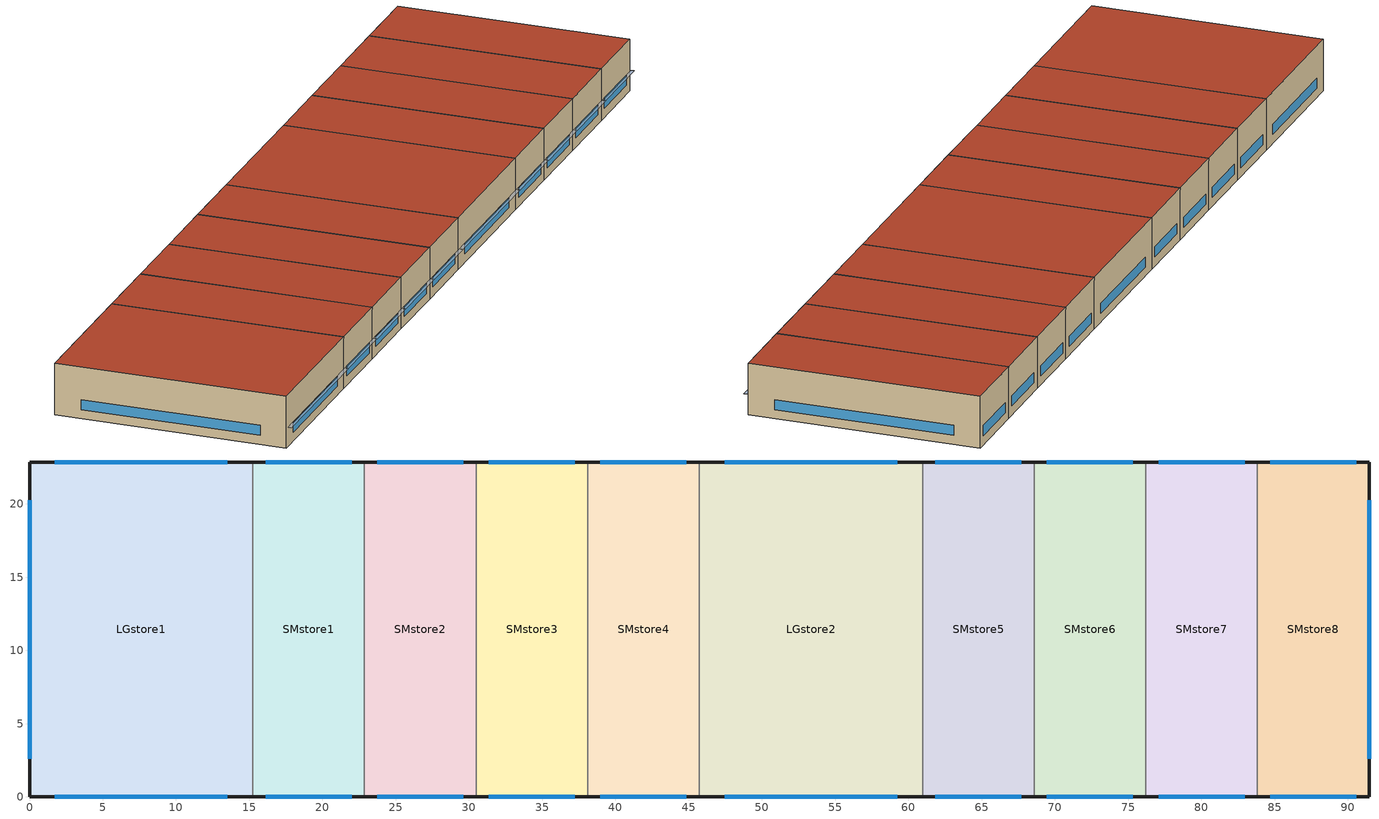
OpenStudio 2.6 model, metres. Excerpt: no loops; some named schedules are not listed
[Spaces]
SMstore2
 floor ground: 30.48,22.86 30.48,0 22.86,0 22.86,22.86 z0
 wall outside (BTAP-Ext-Wall-Mass:U-0.21-:{ "cond"=>0.19}): 22.86,0 30.48,0 / 30.48,22.86 22.86,22.86 z0:5.18
 wall to SMstore3: 30.48,0 30.48,22.86 z0:5.18
 wall to SMstore1: 22.86,22.86 22.86,0 z0:5.18
 window: 23.74,0 29.6,0 / 29.6,22.86 23.74,22.86 z0.91:1.92
 roof outside (BTAP-Ext-Roof-Metal:U-0.138-:{ "cond"=>0.117}): 30.48,0 30.48,22.86 22.86,22.86 22.86,0 z5.18
SMstore7
 floor ground: 83.82,22.86 83.82,0 76.2,0 76.2,22.86 z0
 wall outside (BTAP-Ext-Wall-Mass:U-0.21-:{ "cond"=>0.19}): 76.2,0 83.82,0 / 83.82,22.86 76.2,22.86 z0:5.18
 wall to SMstore6: 76.2,22.86 76.2,0 z0:5.18
 wall to SMstore8: 83.82,0 83.82,22.86 z0:5.18
 window: 77.08,0 82.94,0 / 82.94,22.86 77.08,22.86 z0.91:1.92
 roof outside (BTAP-Ext-Roof-Metal:U-0.138-:{ "cond"=>0.117}): 83.82,0 83.82,22.86 76.2,22.86 76.2,0 z5.18
SMstore3
 floor ground: 38.1,22.86 38.1,0 30.48,0 30.48,22.86 z0
 wall outside (BTAP-Ext-Wall-Mass:U-0.21-:{ "cond"=>0.19}): 30.48,0 38.1,0 / 38.1,22.86 30.48,22.86 z0:5.18
 wall to SMstore4: 38.1,0 38.1,22.86 z0:5.18
 window: 31.36,0 37.22,0 / 37.22,22.86 31.36,22.86 z0.91:1.92
 roof outside (BTAP-Ext-Roof-Metal:U-0.138-:{ "cond"=>0.117}): 38.1,0 38.1,22.86 30.48,22.86 30.48,0 z5.18
SMstore1
 floor ground: 22.86,22.86 22.86,0 15.24,0 15.24,22.86 z0
 wall outside (BTAP-Ext-Wall-Mass:U-0.21-:{ "cond"=>0.19}): 15.24,0 22.86,0 / 22.86,22.86 15.24,22.86 z0:5.18
 wall to LGstore1: 15.24,22.86 15.24,0 z0:5.18
 window: 16.12,0 21.98,0 / 21.98,22.86 16.12,22.86 z0.91:1.92
 roof outside (BTAP-Ext-Roof-Metal:U-0.138-:{ "cond"=>0.117}): 22.86,0 22.86,22.86 15.24,22.86 15.24,0 z5.18
LGstore2
 floor ground: 60.96,22.86 60.96,0 45.72,0 45.72,22.86 z0
 wall outside (BTAP-Ext-Wall-Mass:U-0.21-:{ "cond"=>0.19}): 45.72,0 60.96,0 / 60.96,22.86 45.72,22.86 z0:5.18
 wall to SMstore5: 60.96,0 60.96,22.86 z0:5.18
 wall to SMstore4: 45.72,22.86 45.72,0 z0:5.18
 window: 47.46,0 59.22,0 / 59.22,22.86 47.46,22.86 z0.91:1.91
 roof outside (BTAP-Ext-Roof-Metal:U-0.138-:{ "cond"=>0.117}): 60.96,0 60.96,22.86 45.72,22.86 45.72,0 z5.18
SMstore8
 floor ground: 91.44,22.86 91.44,0 83.82,0 83.82,22.86 z0
 wall outside (BTAP-Ext-Wall-Mass:U-0.21-:{ "cond"=>0.19}): 83.82,0 91.44,0 91.44,22.86 83.82,22.86 z0:5.18
 window: 84.7,0 90.56,0 / 90.56,22.86 84.7,22.86 z0.91:1.92; 91.44,2.6 91.44,20.26 z0.91:1.91
 roof outside (BTAP-Ext-Roof-Metal:U-0.138-:{ "cond"=>0.117}): 91.44,0 91.44,22.86 83.82,22.86 83.82,0 z5.18
SMstore5
 floor ground: 68.58,22.86 68.58,0 60.96,0 60.96,22.86 z0
 wall outside (BTAP-Ext-Wall-Mass:U-0.21-:{ "cond"=>0.19}): 60.96,0 68.58,0 / 68.58,22.86 60.96,22.86 z0:5.18
 wall to SMstore6: 68.58,0 68.58,22.86 z0:5.18
 window: 61.84,0 67.7,0 / 67.7,22.86 61.84,22.86 z0.91:1.92
 roof outside (BTAP-Ext-Roof-Metal:U-0.138-:{ "cond"=>0.117}): 68.58,0 68.58,22.86 60.96,22.86 60.96,0 z5.18
SMstore4
 floor ground: 45.72,22.86 45.72,0 38.1,0 38.1,22.86 z0
 wall outside (BTAP-Ext-Wall-Mass:U-0.21-:{ "cond"=>0.19}): 38.1,0 45.72,0 / 45.72,22.86 38.1,22.86 z0:5.18
 window: 38.98,0 44.84,0 / 44.84,22.86 38.98,22.86 z0.91:1.92
 roof outside (BTAP-Ext-Roof-Metal:U-0.138-:{ "cond"=>0.117}): 45.72,0 45.72,22.86 38.1,22.86 38.1,0 z5.18
SMstore6
 floor ground: 76.2,22.86 76.2,0 68.58,0 68.58,22.86 z0
 wall outside (BTAP-Ext-Wall-Mass:U-0.21-:{ "cond"=>0.19}): 68.58,0 76.2,0 / 76.2,22.86 68.58,22.86 z0:5.18
 window: 69.46,0 75.32,0 / 75.32,22.86 69.46,22.86 z0.91:1.92
 roof outside (BTAP-Ext-Roof-Metal:U-0.138-:{ "cond"=>0.117}): 76.2,0 76.2,22.86 68.58,22.86 68.58,0 z5.18
LGstore1
 floor ground: 15.24,22.86 15.24,0 0,0 0,22.86 z0
 wall outside (BTAP-Ext-Wall-Mass:U-0.21-:{ "cond"=>0.19}): 15.24,22.86 0,22.86 0,0 15.24,0 z0:5.18
 window: 1.74,0 13.5,0 / 0,20.26 0,2.6 / 13.5,22.86 1.74,22.86 z0.91:1.91
 roof outside (BTAP-Ext-Roof-Metal:U-0.138-:{ "cond"=>0.117}): 15.24,0 15.24,22.86 0,22.86 0,0 z5.18
shading: 30.45,0 22.89,0 22.89,-0.46 30.45,-0.46 z2.07; 60.93,0 45.75,0 45.75,-0.45 60.93,-0.45 z2.06; 22.83,0 15.27,0 15.27,-0.46 22.83,-0.46 z2.07; 83.79,0 76.23,0 76.23,-0.46 83.79,-0.46 z2.07; 76.17,0 68.61,0 68.61,-0.46 76.17,-0.46 z2.07; 38.07,0 30.51,0 30.51,-0.46 38.07,-0.46 z2.07; 15.21,0 0.03,0 0.03,-0.45 15.21,-0.45 z2.06; 45.69,0 38.13,0 38.13,-0.46 45.69,-0.46 z2.07; 68.55,0 60.99,0 60.99,-0.46 68.55,-0.46 z2.07; 91.41,0 83.85,0 83.85,-0.46 91.41,-0.46 z2.07
[ClimateZones]
Climate Zone Institution Name 1=ASHRAE; Climate Zone Document Name 1=ANSI/ASHRAE Standard 169; Climate Zone Document Year 1=2006; Climate Zone Institution Name 2=CEC; Climate Zone Document Name 2=California Climate Zone Descriptions; Climate Zone Document Year 2=1995
[Building]
RetailStripmall-CAN_AB_Fort.McMurray.AP.716890_CWEC2016.epw created: 2019-07-24 21:19:18 +0000: Default Construction Set=BTAP-Mass at hdd = 6250.0; Standards Number of Stories=1; Standards Number of Above Ground Stories=1; Standards Building Type=NECB2017_RetailStripmall
[Site]
Fort McMurray AP_AB_CAN: Latitude {deg}=56.653; Longitude {deg}=-111.223; Time Zone {hr}=-7; Elevation {m}=369.1
[Site:WaterMainsTemperature]
Calculation Method=Correlation; Annual Average Outdoor Air Temperature {C}=1.875; Maximum Difference In Monthly Average Outdoor Air Temperatures {deltaC}=34.4
[Site:GroundTemperature:BuildingSurface]
19.527, 19.502, 19.536, 19.598, 20.002, 21.64, 22.225, 22.375, 21.449, 20.121, 19.802, 19.633
[SizingPeriod:DesignDay] Barometric Pressure {Pa}=96969; Sky Clearness=0; Rain Indicator=0; Snow Indicator=0; Day of Month=21; Daylight Saving Time Indicator=0; Humidity Indicating Type=Wetbulb; Dry-Bulb Temperature Range Modifier Type=DefaultMultipliers
Name | Maximum Dry-Bulb Temperature {C} | Daily Dry-Bulb Temperature Range {deltaC} | Humidity Indicating Conditions at Maximum Dry-Bulb | Wind Speed {m/s} | Wind Direction {deg} | Month | Day Type | Solar Model Indicator | ASHRAE Taub | ASHRAE Taud
Fort McMurray AP Ann Htg 99.6% Condns DB | -36.2 | 0 | -36.2 | 1 | 90 | 1 | WinterDesignDay | ASHRAEClearSky
Fort McMurray AP Ann Clg .4% Condns DB=>MWB | 28.9 | 12.4 | 17.8 | 3.7 | 250 | 7 | SummerDesignDay | ASHRAETau | 0.377 | 2.403
[Material:NoMass] Roughness=Smooth; Thermal Absorptance=0.9; Solar Absorptance=0.7
Name | Thermal Resistance {m2-K/W} | Visible Absorptance
Typical Carpet Pad | 0.21648 | 0.8
Typical Insulation 1 | 5.91238 | 0.7
Typical Insulation 2 | 4.49096 | 0.7
Typical Insulation 3 | 7.24636 | 0.7
Typical Carpet Pad 2 | 1.25503 | 0.8
Typical Carpet Pad 3 | 3.45515 | 0.8
Typical Insulation 4 | 0.526298 | 0.7
Typical Insulation 5 | 0.526316 | 0.7
Typical Insulation 6 R-28.35 | 4.99222 | 0.7
Typical Insulation 6 R-48.53 | 8.54699 | 0.7
[Material]
Name | Roughness | Thickness {m} | Conductivity {W/m-K} | Density {kg/m3} | Specific Heat {J/kg-K} | Thermal Absorptance | Solar Absorptance | Visible Absorptance
100mm Normalweight concrete floor | MediumSmooth | 0.1016 | 2.31 | 2322 | 832
G01 13mm gypsum board | Smooth | 0.0127 | 0.16 | 800 | 1090 | 0.9 | 0.7 | 0.5
G05 25mm wood | MediumSmooth | 0.0254 | 0.15 | 608 | 1630 | 0.9 | 0.5 | 0.5
4 in. Normalweight Concrete Floor | MediumRough | 0.1016 | 2.31 | 2322 | 832 | 0.9 | 0.7 | 0.7
1IN Stucco; 1IN Stucco 1 | Smooth | 0.0253 | 0.6918 | 1858 | 837 | 0.9 | 0.7 | 0.92
8IN CONCRETE HW RefBldg; 8IN CONCRETE HW RefBldg 1 | Rough | 0.2032 | 1.311 | 2240 | 836.8 | 0.9 | 0.7 | 0.7
1/2IN Gypsum; 1/2IN Gypsum 1 | Smooth | 0.0127 | 0.16 | 784.9 | 830 | 0.9 | 0.4 | 0.4
Metal Roof Surface; F08 Metal surface; Metal Roof Surface 1 | Smooth | 0.0008 | 45.28 | 7824 | 500 | 0.9 | 0.7 | 0.7
6 in. Normalweight Concrete Floor | MediumRough | 0.1524 | 2.31 | 2322 | 832 | 0.9 | 0.7 | 0.7
[Construction]
BTAP-Int-Floor: 100mm Normalweight concrete floor, Typical Carpet Pad
BTAP-Int-Wall: G01 13mm gypsum board, G01 13mm gypsum board
BTAP-Int-Ceiling: Typical Carpet Pad, 100mm Normalweight concrete floor
BTAP-Ext-DaylightDiffuser: SimpleGlazing
BTAP-Int-Door: G05 25mm wood
BTAP-Ext-Floor-Mass:U-0.162: Typical Insulation 1, 4 in. Normalweight Concrete Floor, Typical Carpet Pad
BTAP-Ext-Wall-Mass:U-0.21: 1IN Stucco, 8IN CONCRETE HW RefBldg, Typical Insulation 2, 1/2IN Gypsum
BTAP-Ext-Roof-Metal:U-0.138: Metal Roof Surface, Typical Insulation 3
BTAP-Grnd-Floor-Mass:U-0.757: 6 in. Normalweight Concrete Floor, Typical Carpet Pad 2
BTAP-Grnd-Roof-Mass:U-0.284: 6 in. Normalweight Concrete Floor, Typical Carpet Pad 3
BTAP-Ext-Door:U-1.9000000000000001: F08 Metal surface, Typical Insulation 4
BTAP-Ext-OverHeadDoor:U-1.9000000000000001: Typical Insulation 5
BTAP-Ext-DaylightDiffuser:U=0.190 SHGC=0.600: SimpleGlazing:U=0.190 SHGC=0.600
BTAP-Ext-Wall-Mass:U-0.21-:{ "cond"=>0.19}: 1IN Stucco 1, 8IN CONCRETE HW RefBldg 1, Typical Insulation 6 R-28.35, 1/2IN Gypsum 1
BTAP-Ext-Roof-Metal:U-0.138-:{ "cond"=>0.117}: Metal Roof Surface 1, Typical Insulation 6 R-48.53
[DefaultConstructionSet]
BTAP-Mass at hdd = 6250.0: Default Exterior Surface Constructions=BTAP-Mass at hdd = 6250.0; Default Interior Surface Constructions=Default Surface Constructions 2; Default Ground Contact Surface Constructions=BTAP-Mass at hdd = 6250.0 1; Default Exterior SubSurface Constructions=BTAP-Mass at hdd = 6250.0; Default Interior SubSurface Constructions=Default Sub Surface Constructions 2; Interior Partition Construction=BTAP-Int-Door
[DefaultSurfaceConstructions]
Name | Floor Construction | Wall Construction | Roof Ceiling Construction
Default Surface Constructions 2 | BTAP-Int-Floor | BTAP-Int-Wall | BTAP-Int-Ceiling
BTAP-Mass at hdd = 6250.0 | BTAP-Ext-Floor-Mass:U-0.162 | BTAP-Ext-Wall-Mass:U-0.21 | BTAP-Ext-Roof-Metal:U-0.138
BTAP-Mass at hdd = 6250.0 1 | BTAP-Grnd-Floor-Mass:U-0.757 | BTAP-Grnd-Roof-Mass:U-0.284 | BTAP-Grnd-Roof-Mass:U-0.284
[DefaultSubSurfaceConstructions]
Name | Fixed Window Construction | Operable Window Construction | Door Construction | Glass Door Construction | Overhead Door Construction | Skylight Construction | Tubular Daylight Dome Construction | Tubular Daylight Diffuser Construction
Default Sub Surface Constructions 2 | BTAP-Ext-DaylightDiffuser | BTAP-Ext-DaylightDiffuser | BTAP-Int-Door
BTAP-Mass at hdd = 6250.0 | BTAP-Ext-DaylightDiffuser:U=0.190 SHGC=0.600 | BTAP-Ext-DaylightDiffuser:U=0.190 SHGC=0.600 | BTAP-Ext-Door:U-1.9000000000000001 | BTAP-Ext-DaylightDiffuser:U=0.190 SHGC=0.600 | BTAP-Ext-OverHeadDoor:U-1.9000000000000001 | BTAP-Ext-DaylightDiffuser:U=0.190 SHGC=0.600 | BTAP-Ext-DaylightDiffuser:U=0.190 SHGC=0.600 | BTAP-Ext-DaylightDiffuser:U=0.190 SHGC=0.600
[WindowMaterial:SimpleGlazingSystem] Solar Heat Gain Coefficient=0.3; Visible Transmittance=0.21
Name | U-Factor {W/m2-K}
SimpleGlazing | 2.2
SimpleGlazing:U=0.190 SHGC=0.600 | 1.9
[Space] Space Type=Space Function Sales area; Building Story=Building Story 1; Part of Total Floor Area=Yes
Name | Thermal Zone
SMstore2; SMstore7; SMstore3; SMstore1; LGstore2; SMstore5; SMstore4; SMstore6 | ALL_ST=Sales area_FL=Building Story 1_SCH=C
LGstore1 | ALL_ST=Sales area_FL=Building Story 1_SCH=C 2
SMstore8 | ALL_ST=Sales area_FL=Building Story 1_SCH=C 1
[BuildingStory]
Building Story 1: Nominal Z Coordinate {m}=0
[SpaceType]
Space Function Sales area: Default Schedule Set=Space Function Sales area Schedule Set; Design Specification Outdoor Air Object=Space Function Sales area Ventilation; Standards Building Type=Space Function; Standards Space Type=Sales area
[People:Definition]
Space Function Sales area People Definition: Number of People Calculation Method=People/Area; People per Space Floor Area {person/m2}=0.0333454; Fraction Radiant=0.3
[People]
Space Function Sales area People: People Definition=Space Function Sales area People Definition; Space or SpaceType=Space Function Sales area; Work Efficiency Schedule=Work Efficiency Schedule; Clothing Insulation Schedule=Clothing Schedule; Air Velocity Schedule=Air Velocity Schedule; Multiplier=1
[Lights:Definition]
Space Function Sales area Lights Definition-new: Design Level Calculation Method=Watts/Area; Watts per Space Floor Area {W/m2}=11.3; Fraction Radiant=0.5; Fraction Visible=0.2
[Lights]
Space Function Sales area Lights: Lights Definition=Space Function Sales area Lights Definition-new; Space or SpaceType=Space Function Sales area; Fraction Replaceable=1
[ElectricEquipment:Definition]
Space Function Sales area Elec Equip Definition - 30.0 percent reduction: Design Level Calculation Method=Watts/Area; Watts per Space Floor Area {W/m2}=1.75064; Fraction Radiant=0.5
[ElectricEquipment]
Space Function Sales area Elec Equip 30.0 percent reduction: Electric Equipment Definition=Space Function Sales area Elec Equip Definition - 30.0 percent reduction; Space or SpaceType=Space Function Sales area
[DesignSpecification:OutdoorAir]
Space Function Sales area Ventilation: Outdoor Air Method=Sum; Outdoor Air Flow per Person {m3/s-person}=0; Outdoor Air Flow per Floor Area {m3/s-m2}=0.0011684; Outdoor Air Flow Rate {m3/s}=0; Outdoor Air Flow Air Changes per Hour {1/hr}=0
[DefaultScheduleSet]
Space Function Sales area Schedule Set: Number of People Schedule=NECB-C-Occupancy; People Activity Level Schedule=NECB-Activity; Lighting Schedule=NECB-C-Occupancy-NECB-C-Lighting-0.0-0.0-0.67-Light Ruleset; Electric Equipment Schedule=NECB-C-Electric-Equipment; Infiltration Schedule=Always On
[ThermostatSetpoint:DualSetpoint] Heating Setpoint Temperature Schedule=NECB-C-Thermostat Setpoint-Heating; Cooling Setpoint Temperature Schedule=NECB-C-Thermostat Setpoint-Cooling
Space Function Sales area Thermostat 21; Space Function Sales area Thermostat 22; Space Function Sales area Thermostat 23
[SpaceInfiltration:DesignFlowRate] Schedule=Always On Discrete; Design Flow Rate Calculation Method=Flow/ExteriorArea; Flow per Exterior Surface Area {m3/s-m2}=0.0001289; Constant Term Coefficient=0; Temperature Term Coefficient=0; Velocity Term Coefficient=0.224; Velocity Squared Term Coefficient=0
Name | Space or SpaceType
LGstore1 Infiltration | LGstore1
LGstore2 Infiltration | LGstore2
SMstore1 Infiltration | SMstore1
SMstore2 Infiltration | SMstore2
SMstore3 Infiltration | SMstore3
SMstore4 Infiltration | SMstore4
SMstore5 Infiltration | SMstore5
SMstore6 Infiltration | SMstore6
SMstore7 Infiltration | SMstore7
SMstore8 Infiltration | SMstore8
[ThermalZone] Use Ideal Air Loads=No
Name | Thermostat
ALL_ST=Sales area_FL=Building Story 1_SCH=C | Space Function Sales area Thermostat 21
ALL_ST=Sales area_FL=Building Story 1_SCH=C 1 | Space Function Sales area Thermostat 22
ALL_ST=Sales area_FL=Building Story 1_SCH=C 2 | Space Function Sales area Thermostat 23
[HeatExchanger:AirToAir:SensibleAndLatent] Availability Schedule=Always On Discrete; Nominal Supply Air Flow Rate {m3/s}=autosize; Sensible Effectiveness at 100% Heating Air Flow=0.5; Latent Effectiveness at 100% Heating Air Flow=0.5; Sensible Effectiveness at 75% Heating Air Flow=0.5; Latent Effectiveness at 75% Heating Air Flow=0.5; Sensible Effectiveness at 100% Cooling Air Flow=0.5; Latent Effectiveness at 100% Cooling Air Flow=0.5; Sensible Effectiveness at 75% Cooling Air Flow=0.5; Latent Effectiveness at 75% Cooling Air Flow=0.5; Supply Air Outlet Temperature Control=Yes; Heat Exchanger Type=Rotary; Frost Control Type=ExhaustOnly; Threshold Temperature {C}=-23.3; Initial Defrost Time Fraction=0.167; Rate of Defrost Time Fraction Increase {1/K}=1.44; Economizer Lockout=Yes
Name | Nominal Electric Power {W}
Sys_3_PSZ ALL_ST=Sales area_FL=Building Story 1_SCH=C ERV | 1364.28
Sys_3_PSZ ALL_ST=Sales area_FL=Building Story 1_SCH=C 1 ERV | 196.031
Sys_3_PSZ ALL_ST=Sales area_FL=Building Story 1_SCH=C 2 ERV | 342.062
[SetpointManager:OutdoorAirPretreat] Minimum Setpoint Temperature {C}=-99; Maximum Setpoint Temperature {C}=99; Minimum Setpoint Humidity Ratio {kgWater/kgDryAir}=1e-05; Maximum Setpoint Humidity Ratio {kgWater/kgDryAir}=1
Setpoint Manager Outdoor Air Pretreat 1; Setpoint Manager Outdoor Air Pretreat 2; Setpoint Manager Outdoor Air Pretreat 3
[AvailabilityManager:NightCycle] Control Type=CycleOnAny; Thermostat Tolerance {deltaC}=1; Cycling Run Time {s}=3600
Availability Manager Night Cycle 1; Availability Manager Night Cycle 2; Availability Manager Night Cycle 3
[Schedule:Ruleset]
Clothing Schedule: Default Day Schedule=Clothing Schedule Default Winter Clothes
Air Velocity Schedule: Default Day Schedule=Air Velocity Schedule Default
Work Efficiency Schedule: Default Day Schedule=Work Efficiency Schedule Default
NECB-C-Occupancy: Default Day Schedule=NECB-C-Occupancy Default
NECB-Activity: Default Day Schedule=NECB-Activity Default; Summer Design Day Schedule=NECB-Activity Summer Design Day; Winter Design Day Schedule=NECB-Activity Winter Design Day
NECB-C-Occupancy-NECB-C-Lighting-0.0-0.0-0.67-Light Ruleset: Default Day Schedule=NECB-C-Occupancy-NECB-C-Lighting-0.0-0.0-0.67-Light Default
NECB-C-Electric-Equipment: Default Day Schedule=NECB-C-Electric-Equipment Default
Always On: Default Day Schedule=Always On Default
NECB-C-Thermostat Setpoint-Heating: Default Day Schedule=NECB-C-Thermostat Setpoint-Heating Default
NECB-C-Thermostat Setpoint-Cooling: Default Day Schedule=NECB-C-Thermostat Setpoint-Cooling Default
[Schedule:Day]
Clothing Schedule Default Winter Clothes; Always On Default: 24, 0, 1
Air Velocity Schedule Default: 24, 0, 0.2
Work Efficiency Schedule Default: 24, 0, 0
NECB-C-Occupancy Default; NECB-C-Occupancy Default|Wkdy Day: 8, 0, 0, 9, 0, 0.1, 10, 0, 0.2, 12, 0, 0.5, 16, 0, 0.7, 17, 0, 0.8, 18, 0, 0.7, 19, 0, 0.5, 21, 0, 0.3, 24, 0, 0
NECB-Activity Default; NECB-Activity Winter Design Day; NECB-Activity Summer Design Day: 24, 0, 130
NECB-C-Occupancy-NECB-C-Lighting-0.0-0.0-0.67-Light Default; NECB-C-Electric-Equipment Default: 8, 0, 0.05, 9, 0, 0.5, 19, 0, 0.9, 20, 0, 0.6, 21, 0, 0.5, 24, 0, 0.05
NECB-C-Thermostat Setpoint-Heating Default; NECB-C-Thermostat Setpoint-Heating Default|Wkdy Day; NECB-C-Thermostat Setpoint-Heating Sat Day: 7, 0, 18, 8, 0, 20, 21, 0, 22, 24, 0, 18
NECB-C-Thermostat Setpoint-Heating Sun|Hol Day: 9, 0, 18, 10, 0, 20, 19, 0, 22, 24, 0, 18
NECB-C-Thermostat Setpoint-Cooling Default; NECB-C-Thermostat Setpoint-Cooling Default|Wkdy Day; NECB-C-Thermostat Setpoint-Cooling Sat Day: 7, 0, 35, 21, 0, 24, 24, 0, 35
NECB-C-Thermostat Setpoint-Cooling Sun|Hol Day: 7, 0, 35, 19, 0, 24, 24, 0, 35
[Schedule:Rule] Date Specification Type=DateRange; Start Day=1
Name | Schedule Ruleset | Rule Order | Day Schedule | Start Month | End Month | End Day | Apply Monday | Apply Tuesday | Apply Wednesday | Apply Thursday | Apply Friday | Apply Saturday | Apply Sunday
Schedule Rule 1 | Clothing Schedule | 0 | Clothing Schedule Summer Clothes | 5 | 9 | 30
Schedule Rule 2 | NECB-C-Occupancy | 2 | NECB-C-Occupancy Default|Wkdy Day | 1 | 12 | 31 | Yes | Yes | Yes | Yes | Yes
Schedule Rule 3 | NECB-C-Occupancy | 1 | NECB-C-Occupancy Sat Day | 1 | 12 | 31 |  |  |  |  |  | Yes
Schedule Rule 4 | NECB-C-Occupancy | 0 | NECB-C-Occupancy Sun|Hol Day | 1 | 12 | 31 |  |  |  |  |  |  | Yes
Schedule Rule 5 | NECB-C-Occupancy-NECB-C-Lighting-0.0-0.0-0.67-Light Ruleset | 2 | NECB-C-Occupancy-NECB-C-Lighting-0.0-0.0-0.67-Default|Wkdy-Light Day | 1 | 12 | 31 | Yes | Yes | Yes | Yes | Yes
Schedule Rule 6 | NECB-C-Occupancy-NECB-C-Lighting-0.0-0.0-0.67-Light Ruleset | 1 | NECB-C-Occupancy-NECB-C-Lighting-0.0-0.0-0.67-Sat-Light Day | 1 | 12 | 31 |  |  |  |  |  | Yes
Schedule Rule 7 | NECB-C-Occupancy-NECB-C-Lighting-0.0-0.0-0.67-Light Ruleset | 0 | NECB-C-Occupancy-NECB-C-Lighting-0.0-0.0-0.67-Sun|Hol-Light Day | 1 | 12 | 31 |  |  |  |  |  |  | Yes
Schedule Rule 8 | NECB-C-Electric-Equipment | 2 | NECB-C-Electric-Equipment Default|Wkdy Day | 1 | 12 | 31 | Yes | Yes | Yes | Yes | Yes
Schedule Rule 9 | NECB-C-Electric-Equipment | 1 | NECB-C-Electric-Equipment Sat Day | 1 | 12 | 31 |  |  |  |  |  | Yes
Schedule Rule 10 | NECB-C-Electric-Equipment | 0 | NECB-C-Electric-Equipment Sun|Hol Day | 1 | 12 | 31 |  |  |  |  |  |  | Yes
Schedule Rule 11 | NECB-C-Thermostat Setpoint-Heating | 2 | NECB-C-Thermostat Setpoint-Heating Default|Wkdy Day | 1 | 12 | 31 | Yes | Yes | Yes | Yes | Yes
Schedule Rule 12 | NECB-C-Thermostat Setpoint-Heating | 1 | NECB-C-Thermostat Setpoint-Heating Sat Day | 1 | 12 | 31 |  |  |  |  |  | Yes
Schedule Rule 13 | NECB-C-Thermostat Setpoint-Heating | 0 | NECB-C-Thermostat Setpoint-Heating Sun|Hol Day | 1 | 12 | 31 |  |  |  |  |  |  | Yes
Schedule Rule 14 | NECB-C-Thermostat Setpoint-Cooling | 2 | NECB-C-Thermostat Setpoint-Cooling Default|Wkdy Day | 1 | 12 | 31 | Yes | Yes | Yes | Yes | Yes
Schedule Rule 15 | NECB-C-Thermostat Setpoint-Cooling | 1 | NECB-C-Thermostat Setpoint-Cooling Sat Day | 1 | 12 | 31 |  |  |  |  |  | Yes
Schedule Rule 16 | NECB-C-Thermostat Setpoint-Cooling | 0 | NECB-C-Thermostat Setpoint-Cooling Sun|Hol Day | 1 | 12 | 31 |  |  |  |  |  |  | Yes
[Schedule:Constant]
Always On Discrete: Value=1
